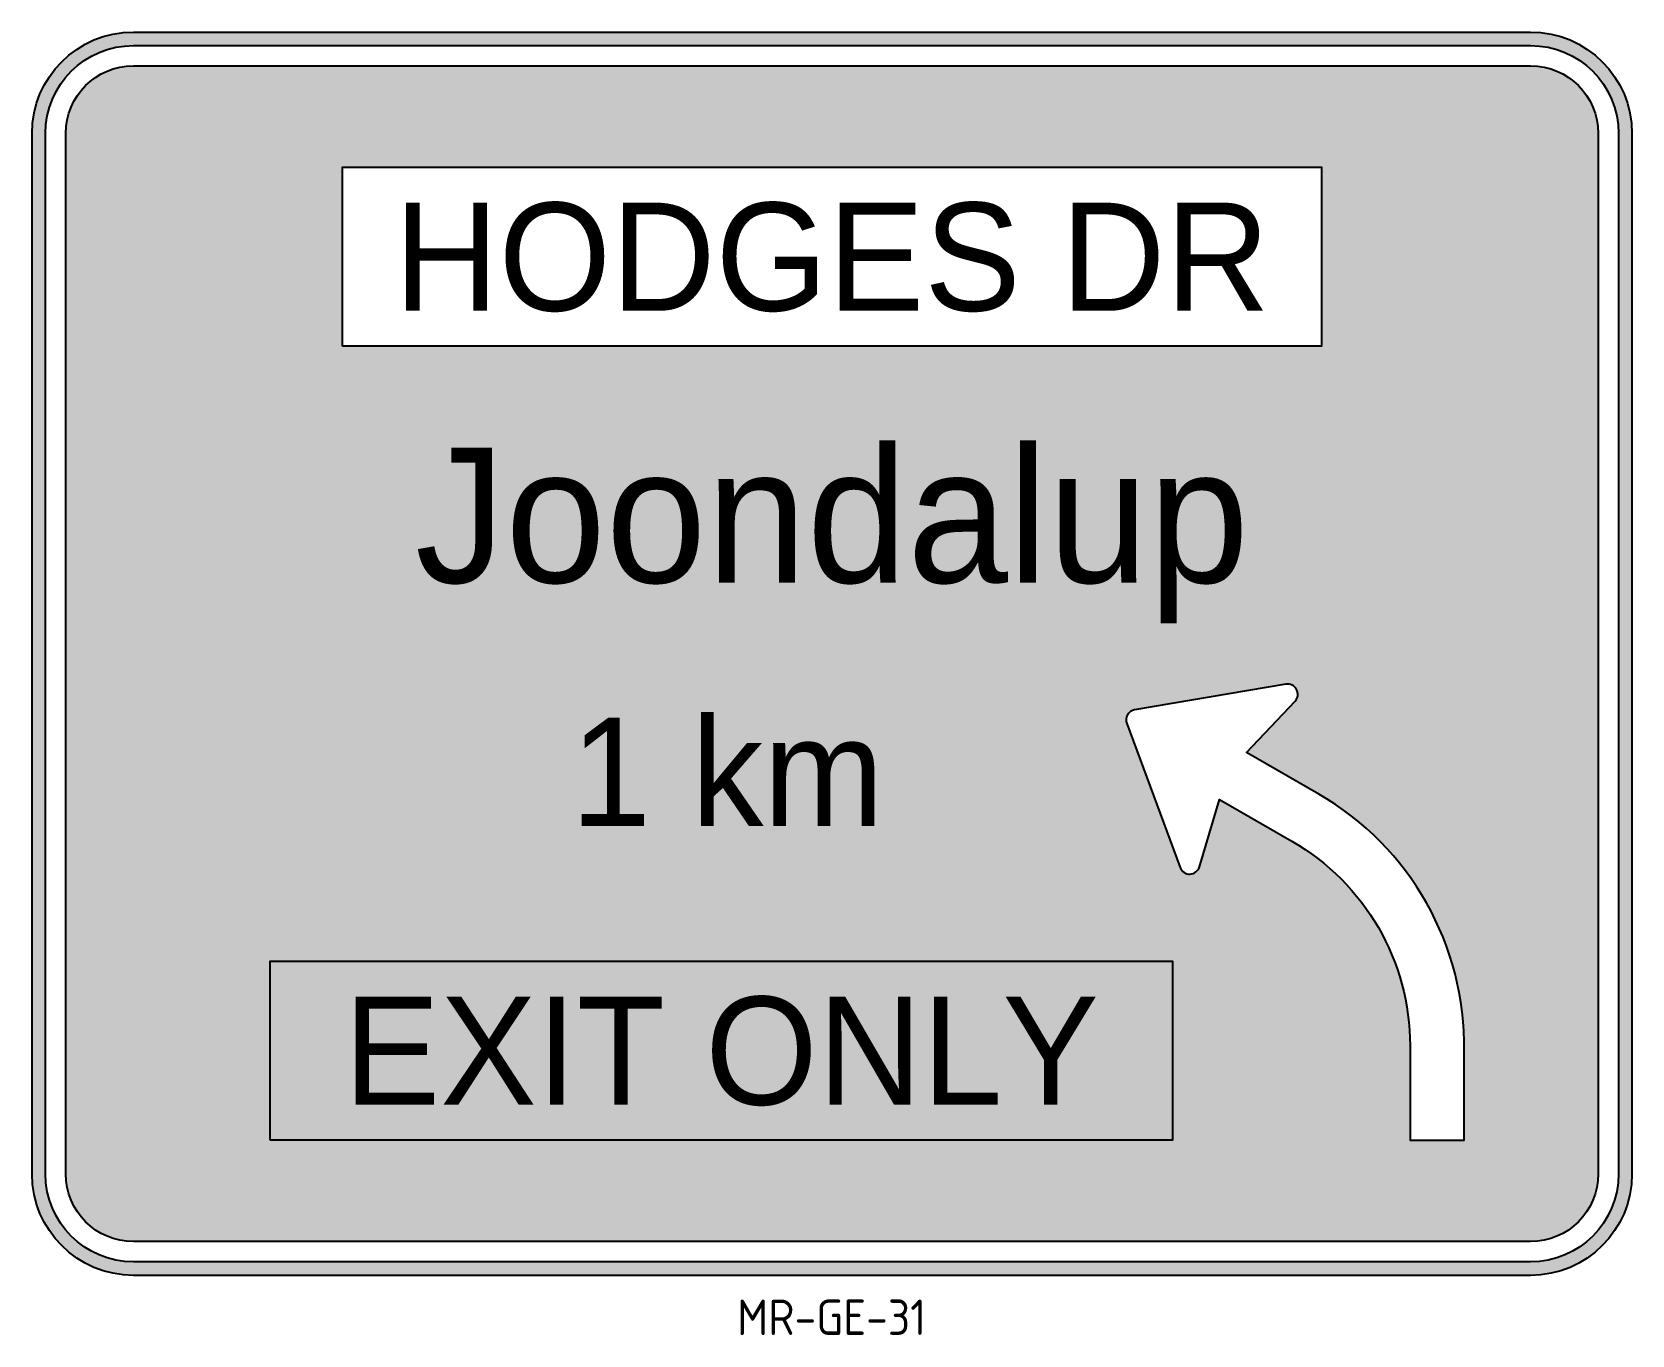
# Model space of a CAD drawing. Header units: millimetres. Extents: x 3 to 161, y 0 to 129.
import ezdxf
from ezdxf.enums import TextEntityAlignment as Align

# ---------------------------------------------------------------- set-up
doc = ezdxf.new("R2010")
doc.units = ezdxf.units.MM
for name, color, linetype in [('DIM', 1, 'Continuous'), ('L25', 1, 'Continuous'), ('WHITE', 255, 'Continuous')]:
    doc.layers.add(name, color=color, linetype=linetype)
doc.layers.add('green', color=7, linetype='Continuous', true_color=0x046a38)
doc.layers.add('yellow', color=7, linetype='Continuous', true_color=0xfedb00)
doc.styles.add('FHWAE', font='')
doc.styles.add('FHWAEM', font='')
doc.styles.add('T35', font='isocp2.shx', dxfattribs={"height": 3.5})
doc.styles.get('FHWAE').set_extended_font_data('FHWA Series E2000EX')
doc.styles.get('FHWAEM').set_extended_font_data('FHWA Series Em2000EX')

msp = doc.modelspace()

# ---------------------------------------------------------------- hatches: boundary and pattern name
at = {"layer": 'green'}
h = msp.add_hatch(color=256, dxfattribs=at)
edge = h.paths.add_edge_path(flags=16)
edge.add_line((4.823774545414189, 16.0197587536851), (4.823774545414231, 118.6918720434455))
edge.add_arc((13.4904412120809, 118.6918720434455), 8.666666666666671, 89.99999999999977, 179.9999999999996, ccw=False)
edge.add_line((13.49044121208092, 127.3585387101122), (151.3631449580569, 127.3585387101122))
edge.add_arc((151.3631449580569, 118.6918720434455), 8.666666666666629, 0, 90, ccw=False)
edge.add_line((160.0298116247235, 118.6918720434455), (160.0298116247235, 16.01975875368515))
edge.add_arc((151.3631449580568, 16.01975875368515), 8.666666666666686, -90, 0, ccw=False)
edge.add_line((151.3631449580568, 7.353092087018467), (13.49044121208087, 7.353092087018467))
edge.add_arc((13.49044121208086, 16.01975875368515), 8.666666666666686, 180.0000000000004, 270.00000000000006, ccw=False)
edge = h.paths.add_edge_path()
edge.add_line((3.49044121208086, 16.0197587536851), (3.490441212080917, 118.6918720434455))
edge.add_arc((13.49044121208092, 118.6918720434455), 10.00000000000001, 90, 180, ccw=False)
edge.add_line((13.49044121208092, 128.6918720434455), (151.3631449580569, 128.6918720434455))
edge.add_arc((151.3631449580569, 118.6918720434455), 10, 0, 90, ccw=False)
edge.add_line((161.3631449580569, 118.6918720434455), (161.3631449580568, 16.01975875368515))
edge.add_arc((151.3631449580568, 16.01975875368515), 10, -90, 0, ccw=False)
edge.add_line((151.3631449580568, 6.019758753685153), (13.49044121208087, 6.019758753685096))
edge.add_arc((13.49044121208087, 16.0197587536851), 10, 180, 270, ccw=False)
h = msp.add_hatch(color=256, dxfattribs=at)
edge = h.paths.add_edge_path()
edge.add_line((6.823774545414189, 16.01975875368515), (6.823774545414231, 118.6918720434455))
edge.add_arc((13.4904412120809, 118.6918720434455), 6.666666666666671, 89.99999999999977, 179.9999999999995, ccw=False)
edge.add_line((13.49044121208092, 125.3585387101122), (151.3631449580569, 125.3585387101122))
edge.add_arc((151.3631449580569, 118.6918720434455), 6.666666666666629, 0, 90, ccw=False)
edge.add_line((158.0298116247235, 118.6918720434455), (158.0298116247235, 16.01975875368515))
edge.add_arc((151.3631449580568, 16.01975875368524), 6.666666666666686, 269.9999999999998, 359.99999999999926, ccw=False)
edge.add_line((151.3631449580568, 9.353092087018524), (13.49044121208087, 9.353092087018467))
edge.add_arc((13.49044121208088, 16.01975875368515), 6.666666666666686, 180, 269.9999999999999, ccw=False)
h.paths.add_polyline_path([(34.11554935182272, 97.69187204344558), (34.11554935182272, 115.3585387101122), (130.7380368183151, 115.3585387101122), (130.7380368183151, 97.69187204344558)], flags=16)
edge = h.paths.add_edge_path(flags=16)
edge.add_line((118.6767885828714, 46.32264215423692), (120.6757339572851, 52.98580057531052))
edge.add_line((120.6757339572851, 52.98580057531052), (127.7977097162781, 48.87392595369391))
edge.add_arc((116.1310430496115, 28.66666653205698), 23.33333333333334, 0, 60.00000000000023, ccw=False)
edge.add_line((139.4643763829448, 28.66666653205698), (139.4643763829449, 19.35309208701847))
edge.add_line((139.4643763829449, 19.35309208701847), (144.7931745688859, 19.35309208701847))
edge.add_line((144.7931745688859, 19.35309208701847), (144.7931745688859, 28.15676992528819))
edge.add_arc((116.1310430496115, 28.66666653205698), 28.66666666666666, 358.9808210134494, 420)
edge.add_line((130.4643763829448, 53.49272810721089), (123.3424006287126, 57.60460272607884))
edge.add_line((123.3424006287126, 57.60460272607884), (128.1133923872025, 62.66731939424403))
edge.add_arc((127.3856288791716, 63.35314756250338), 0.9999999999996692, 316.6992272578529, 459.6441749571403)
edge.add_line((127.2180999806825, 64.33901472808418), (112.2811369423501, 61.80076916823475))
edge.add_arc((112.4486658408394, 60.81490200265409), 0.9999999999995498, 99.64417495715283, 200.3558250428769)
edge.add_line((111.5111153814451, 60.46705270182309), (116.7814117531179, 46.26214045517776))
edge.add_arc((117.7189622125123, 46.60998975600856), 0.9999999999996189, 200.3558250428633, 343.3007727421859)
h.paths.add_polyline_path([(26.99839547877798, 19.35309208701852), (26.99839547877798, 37.01975875368515), (116.0181125002657, 37.01975875368515), (116.0181125002657, 19.35309208701847)], flags=16)
at = {"layer": 'yellow'}
msp.add_hatch(color=256, dxfattribs=at).paths.add_polyline_path([(26.99839547877798, 19.35309208701852), (26.99839547877798, 37.01975875368515), (116.0181125002657, 37.01975875368515), (116.0181125002657, 19.35309208701847)])

# ---------------------------------------------------------------- linework, layer by layer
at = {"layer": 'green'}
for points in [[(3.49044121208086, 16.0197587536851), (3.490441212080917, 118.6918720434455, -0.414213562373095), (13.49044121208092, 128.6918720434455), (151.3631449580569, 128.6918720434455, -0.414213562373095), (161.3631449580569, 118.6918720434455), (161.3631449580568, 16.01975875368515, -0.414213562373095), (151.3631449580568, 6.019758753685153), (13.49044121208087, 6.019758753685096, -0.414213562373095)], [(4.823774545414189, 16.0197587536851), (4.823774545414231, 118.6918720434455, -0.4142135623730946), (13.49044121208092, 127.3585387101122), (151.3631449580569, 127.3585387101122, -0.4142135623730943), (160.0298116247235, 118.6918720434455), (160.0298116247235, 16.01975875368515, -0.4142135623730943), (151.3631449580568, 7.353092087018467), (13.49044121208087, 7.353092087018467, -0.4142135623730934)], [(6.823774545414189, 16.01975875368515), (6.823774545414231, 118.6918720434455, -0.4142135623730946), (13.49044121208092, 125.3585387101122), (151.3631449580569, 125.3585387101122, -0.4142135623730951), (158.0298116247235, 118.6918720434455), (158.0298116247235, 16.01975875368515, -0.4142135623730917), (151.3631449580568, 9.353092087018524), (13.49044121208087, 9.353092087018467, -0.4142135623730938)], [(118.6767885828714, 46.32264215423692), (120.6757339572851, 52.98580057531052), (127.7977097162781, 48.87392595369391, -0.2679491924311231), (139.4643763829448, 28.66666653205698), (139.4643763829449, 19.35309208701847), (144.7931745688859, 19.35309208701847), (144.7931745688859, 28.15676992528819, 0.2727211980771251), (130.4643763829448, 53.49272810721089), (123.3424006287126, 57.60460272607884), (128.1133923872025, 62.66731939424403, 0.719532350924138), (127.2180999806825, 64.33901472808418), (112.2811369423501, 61.80076916823475, 0.4700935059844736), (111.5111153814451, 60.46705270182309), (116.7814117531179, 46.26214045517776, 0.719532350924374)]]:
    msp.add_lwpolyline(points, format="xyb", close=True, dxfattribs=at)
msp.add_lwpolyline([(34.11554935182272, 97.69187204344558), (34.11554935182272, 115.3585387101122), (130.7380368183151, 115.3585387101122), (130.7380368183151, 97.69187204344558)], close=True, dxfattribs=at)
at = {"layer": 'yellow'}
msp.add_lwpolyline([(26.99839547877798, 19.35309208701852), (26.99839547877798, 37.01975875368515), (116.0181125002657, 37.01975875368515), (116.0181125002657, 19.35309208701847)], close=True, dxfattribs=at)

# ---------------------------------------------------------------- texts
at = {"layer": 'DIM', "color": 3, "insert": (82.3936625492675, 3.634758753685361), "char_height": 3.5, "width": 16.42482756211029, "attachment_point": 2, "style": 'T35'}
msp.add_mtext('MR-GE-31', dxfattribs=at)
at = {"layer": 'L25', "style": 'FHWAE'}
for s, p in [('HODGES DR', (82.42679308506891, 101.1918720434456)), ('EXIT ONLY', (71.50825398952179, 22.85309208701852))]:
    msp.add_text(s, height=10.66666666666666, dxfattribs=at).set_placement(p, align=Align.CENTER)
at = {"layer": 'WHITE', "style": 'FHWAEM'}
for s, height, p in [('Joondalup', 13.33333333333333, (82.42679308506888, 74.35853871011216)), ('1 km', 10.66666666666667, (72.0901266936271, 50.3651693817045))]:
    msp.add_text(s, height=height, dxfattribs=at).set_placement(p, align=Align.CENTER)

doc.saveas('drawing.dxf')
